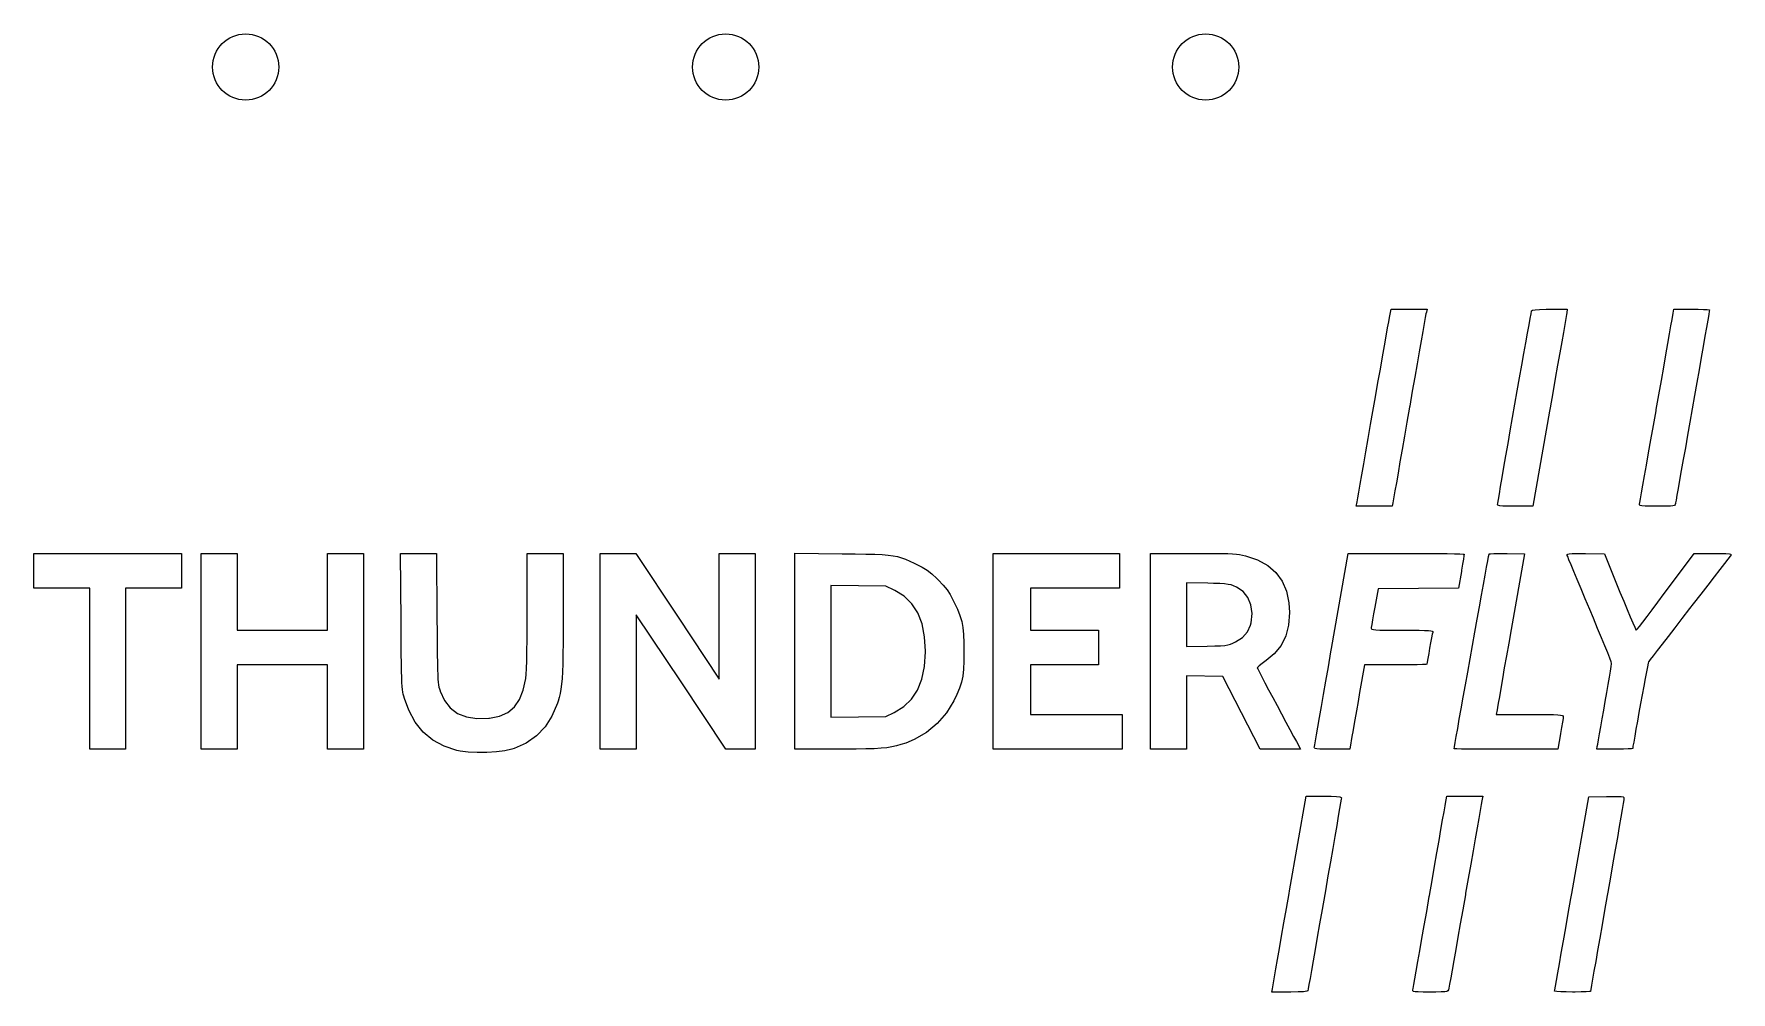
# Model space of a CAD drawing. Extents: x 4.34 to 6.85, y -4.82 to -4.25.
# Drawn here: x 6.4984 to 6.8519, y -4.8207 to -4.621 of the extents above; entities that cross this region are included whole.
import ezdxf

# ---------------------------------------------------------------- set-up
doc = ezdxf.new("R2010")
doc.units = 0
doc.header["$MEASUREMENT"] = 0
doc.layers.add('BLACK', color=7, linetype='CONTINUOUS')

msp = doc.modelspace()

# ---------------------------------------------------------------- linework, layer by layer
at = {"layer": 'BLACK', "linetype": 'CONTINUOUS'}
for p, q in [((6.78039, -4.68231), (6.78062, -4.68101)), ((6.78062, -4.68101), (6.78078, -4.68014)), ((6.78078, -4.68014), (6.78085, -4.67976)), ((6.78085, -4.67976), (6.78112, -4.67841)), ((6.78112, -4.67841), (6.78859, -4.67841)), ((6.78824, -4.68014), (6.78802, -4.68138)), ((6.78838, -4.67933), (6.78824, -4.68014)), ((6.78845, -4.67899), (6.78838, -4.67933)), ((6.78859, -4.67841), (6.78845, -4.67899)), ((6.80984, -4.68167), (6.81009, -4.68031)), ((6.81009, -4.68031), (6.81026, -4.67934)), ((6.81026, -4.67934), (6.81037, -4.67882)), ((6.81037, -4.67882), (6.81039, -4.67873)), ((6.81039, -4.67873), (6.81059, -4.67859)), ((6.81059, -4.67859), (6.81113, -4.6785)), ((6.81113, -4.6785), (6.81206, -4.67844)), ((6.81206, -4.67844), (6.81342, -4.67841)), ((6.81342, -4.67841), (6.81416, -4.67841)), ((6.81416, -4.67841), (6.81781, -4.67841)), ((6.8175, -4.68031), (6.81728, -4.68157)), ((6.81764, -4.67948), (6.8175, -4.68031)), ((6.8177, -4.67912), (6.81764, -4.67948)), ((6.81781, -4.67841), (6.8177, -4.67912)), ((6.83941, -4.68185), (6.83964, -4.68055)), ((6.83964, -4.68055), (6.83979, -4.67967)), ((6.83979, -4.67967), (6.83986, -4.67926)), ((6.83986, -4.67925), (6.84001, -4.67841)), ((6.83986, -4.67926), (6.83986, -4.67925)), ((6.84001, -4.67841), (6.84373, -4.67841)), ((6.84373, -4.67841), (6.84505, -4.67842)), ((6.84505, -4.67842), (6.84616, -4.67844)), ((6.84616, -4.67844), (6.84698, -4.67846)), ((6.84708, -4.68068), (6.84681, -4.6822)), ((6.84698, -4.67846), (6.8474, -4.6785)), ((6.84728, -4.67953), (6.84708, -4.68068)), ((6.8474, -4.67879), (6.84728, -4.67953)), ((6.8474, -4.6785), (6.84744, -4.67852)), ((6.84744, -4.67852), (6.8474, -4.67879)), ((6.77973, -4.68602), (6.78009, -4.684)), ((6.78009, -4.684), (6.78039, -4.68231)), ((6.78773, -4.68301), (6.78738, -4.68498)), ((6.78802, -4.68138), (6.78773, -4.68301)), ((6.80917, -4.68538), (6.80953, -4.68338)), ((6.80953, -4.68338), (6.80984, -4.68167)), ((6.817, -4.68322), (6.81665, -4.68521)), ((6.81728, -4.68157), (6.817, -4.68322)), ((6.83876, -4.68555), (6.83911, -4.68353)), ((6.83911, -4.68353), (6.83941, -4.68185)), ((6.84649, -4.68404), (6.84612, -4.68615)), ((6.84681, -4.6822), (6.84649, -4.68404)), ((6.77887, -4.69091), (6.77933, -4.68834)), ((6.77933, -4.68834), (6.77973, -4.68602)), ((6.78698, -4.68725), (6.78653, -4.68979)), ((6.78738, -4.68498), (6.78698, -4.68725)), ((6.80834, -4.69008), (6.80877, -4.68763)), ((6.80877, -4.68763), (6.80917, -4.68538)), ((6.81625, -4.68751), (6.8158, -4.69007)), ((6.81665, -4.68521), (6.81625, -4.68751)), ((6.8379, -4.69045), (6.83835, -4.68787)), ((6.83835, -4.68787), (6.83876, -4.68555)), ((6.84612, -4.68615), (6.84571, -4.68849)), ((6.77838, -4.6937), (6.77887, -4.69091)), ((6.78653, -4.68979), (6.78605, -4.69255)), ((6.80788, -4.69269), (6.80834, -4.69008)), ((6.8158, -4.69007), (6.81531, -4.69286)), ((6.83741, -4.69325), (6.8379, -4.69045)), ((6.84527, -4.69101), (6.84481, -4.69366)), ((6.84571, -4.68849), (6.84527, -4.69101)), ((6.77787, -4.69664), (6.77838, -4.6937)), ((6.78605, -4.69255), (6.78553, -4.6955)), ((6.80691, -4.69818), (6.8074, -4.6954)), ((6.8074, -4.6954), (6.80788, -4.69269)), ((6.81531, -4.69286), (6.81479, -4.69584)), ((6.83689, -4.69622), (6.83741, -4.69325)), ((6.84481, -4.69366), (6.84433, -4.6964)), ((6.77733, -4.69971), (6.77787, -4.69664)), ((6.78495, -4.69881), (6.78441, -4.70191)), ((6.78499, -4.69859), (6.78495, -4.69881)), ((6.78553, -4.6955), (6.78499, -4.69859)), ((6.80642, -4.70097), (6.80691, -4.69818)), ((6.81424, -4.69896), (6.81412, -4.69964)), ((6.81479, -4.69584), (6.81424, -4.69896)), ((6.83635, -4.69932), (6.83689, -4.69622)), ((6.84433, -4.6964), (6.84384, -4.69918)), ((6.77634, -4.70537), (6.77685, -4.70245)), ((6.77685, -4.70245), (6.77733, -4.69971)), ((6.78441, -4.70191), (6.78389, -4.70487)), ((6.80594, -4.70372), (6.80642, -4.70097)), ((6.81412, -4.69964), (6.81065, -4.71946)), ((6.83577, -4.70265), (6.83631, -4.69957)), ((6.83631, -4.69957), (6.83635, -4.69932)), ((6.84335, -4.70195), (6.84287, -4.70466)), ((6.84384, -4.69918), (6.84335, -4.70195)), ((6.77586, -4.70811), (6.77634, -4.70537)), ((6.78389, -4.70487), (6.7834, -4.70766)), ((6.80547, -4.70639), (6.80594, -4.70372)), ((6.83477, -4.70834), (6.83525, -4.70559)), ((6.83525, -4.70559), (6.83577, -4.70265)), ((6.84287, -4.70466), (6.84241, -4.70727)), ((6.77541, -4.71064), (6.77586, -4.70811)), ((6.7834, -4.70766), (6.78295, -4.71022)), ((6.80462, -4.7113), (6.80503, -4.70893)), ((6.80503, -4.70893), (6.80547, -4.70639)), ((6.83433, -4.71086), (6.83477, -4.70834)), ((6.84241, -4.70727), (6.84197, -4.70974)), ((6.77467, -4.71487), (6.77501, -4.7129)), ((6.77501, -4.7129), (6.77541, -4.71064)), ((6.78255, -4.71253), (6.7822, -4.71454)), ((6.78295, -4.71022), (6.78255, -4.71253)), ((6.80425, -4.71344), (6.80462, -4.7113)), ((6.83358, -4.71508), (6.83393, -4.71312)), ((6.83393, -4.71312), (6.83433, -4.71086)), ((6.84157, -4.712), (6.84121, -4.71403)), ((6.84197, -4.70974), (6.84157, -4.712)), ((6.77416, -4.71773), (6.77438, -4.71649)), ((6.77438, -4.71649), (6.77467, -4.71487)), ((6.7819, -4.71621), (6.78168, -4.71749)), ((6.7822, -4.71454), (6.7819, -4.71621)), ((6.80366, -4.71686), (6.80393, -4.71531)), ((6.80393, -4.71531), (6.80425, -4.71344)), ((6.83308, -4.7179), (6.8333, -4.71668)), ((6.8333, -4.71668), (6.83358, -4.71508)), ((6.84091, -4.71576), (6.84066, -4.71716)), ((6.84121, -4.71403), (6.84091, -4.71576)), ((6.7738, -4.71946), (6.77394, -4.71888)), ((6.7813, -4.71946), (6.7738, -4.71946)), ((6.77394, -4.71888), (6.77401, -4.71854)), ((6.77401, -4.71854), (6.77416, -4.71773)), ((6.78145, -4.71875), (6.7813, -4.71946)), ((6.78152, -4.71835), (6.78145, -4.71874)), ((6.78145, -4.71874), (6.78145, -4.71875)), ((6.78168, -4.71749), (6.78152, -4.71835)), ((6.80329, -4.71912), (6.80334, -4.71881)), ((6.80338, -4.71925), (6.80329, -4.71912)), ((6.80334, -4.71881), (6.80346, -4.71804)), ((6.80373, -4.71935), (6.80338, -4.71925)), ((6.80346, -4.71804), (6.80366, -4.71686)), ((6.8044, -4.71942), (6.80373, -4.71935)), ((6.80546, -4.71945), (6.8044, -4.71942)), ((6.80697, -4.71946), (6.80546, -4.71945)), ((6.81065, -4.71946), (6.80697, -4.71946)), ((6.83288, -4.71901), (6.83294, -4.71869)), ((6.83288, -4.71919), (6.83288, -4.71901)), ((6.83288, -4.71901), (6.83288, -4.71901)), ((6.83302, -4.71931), (6.83288, -4.71919)), ((6.83294, -4.71869), (6.83308, -4.7179)), ((6.83337, -4.71939), (6.83302, -4.71931)), ((6.83402, -4.71944), (6.83337, -4.71939)), ((6.83503, -4.71946), (6.83402, -4.71944)), ((6.83649, -4.71946), (6.83503, -4.71946)), ((6.83718, -4.71946), (6.83649, -4.71946)), ((6.83843, -4.71945), (6.83718, -4.71946)), ((6.83929, -4.71943), (6.83843, -4.71945)), ((6.83982, -4.71937), (6.83929, -4.71943)), ((6.84012, -4.71927), (6.83982, -4.71937)), ((6.84027, -4.71911), (6.84012, -4.71927)), ((6.84034, -4.71888), (6.84027, -4.71911)), ((6.84037, -4.71876), (6.84034, -4.71888)), ((6.84047, -4.71818), (6.84037, -4.71876)), ((6.84066, -4.71716), (6.84047, -4.71818)), ((6.49836, -4.7365), (6.49836, -4.72927)), ((6.49836, -4.72927), (6.52909, -4.72927)), ((6.52909, -4.72927), (6.52909, -4.7365)), ((6.53322, -4.77007), (6.53322, -4.72927)), ((6.53322, -4.72927), (6.54071, -4.72927)), ((6.54071, -4.72927), (6.54071, -4.74528)), ((6.55955, -4.74528), (6.55955, -4.72927)), ((6.55955, -4.72927), (6.56704, -4.72927)), ((6.56704, -4.72927), (6.56704, -4.77007)), ((6.57485, -4.74341), (6.57476, -4.72927)), ((6.57476, -4.72927), (6.58225, -4.72927)), ((6.58225, -4.72927), (6.58233, -4.74276)), ((6.60112, -4.74126), (6.60112, -4.72927)), ((6.60112, -4.72927), (6.60861, -4.72927)), ((6.60861, -4.72927), (6.60861, -4.74191)), ((6.61636, -4.77007), (6.61636, -4.72927)), ((6.61636, -4.72927), (6.62379, -4.72927)), ((6.62379, -4.72927), (6.63247, -4.74238)), ((6.64114, -4.74238), (6.64114, -4.72927)), ((6.64114, -4.72927), (6.64863, -4.72927)), ((6.64863, -4.72927), (6.64863, -4.77007)), ((6.65689, -4.73595), (6.65689, -4.72924)), ((6.65689, -4.72924), (6.66677, -4.72934)), ((6.66677, -4.72934), (6.66946, -4.72937)), ((6.66946, -4.72937), (6.6717, -4.72941)), ((6.6717, -4.72941), (6.67355, -4.72945)), ((6.67355, -4.72945), (6.67507, -4.72952)), ((6.67507, -4.72952), (6.67632, -4.72962)), ((6.67632, -4.72962), (6.67738, -4.72975)), ((6.67738, -4.72975), (6.67829, -4.72994)), ((6.67829, -4.72994), (6.67912, -4.73018)), ((6.67912, -4.73018), (6.67994, -4.73048)), ((6.67994, -4.73048), (6.68081, -4.73086)), ((6.69821, -4.77007), (6.69821, -4.72927)), ((6.69821, -4.72927), (6.72454, -4.72927)), ((6.72454, -4.72927), (6.72454, -4.7365)), ((6.731, -4.73542), (6.731, -4.72927)), ((6.731, -4.72927), (6.73986, -4.72927)), ((6.73986, -4.72927), (6.74229, -4.72928)), ((6.74229, -4.72928), (6.74426, -4.72929)), ((6.74426, -4.72929), (6.74584, -4.7293)), ((6.74584, -4.7293), (6.74709, -4.72933)), ((6.74709, -4.72933), (6.74809, -4.72938)), ((6.74809, -4.72938), (6.74889, -4.72945)), ((6.74889, -4.72945), (6.74956, -4.72954)), ((6.74956, -4.72954), (6.75016, -4.72965)), ((6.75016, -4.72965), (6.75075, -4.72979)), ((6.75075, -4.72979), (6.75077, -4.72979)), ((6.75077, -4.72979), (6.7533, -4.73064)), ((6.7533, -4.73064), (6.75542, -4.7318)), ((6.76871, -4.74909), (6.77218, -4.72928)), ((6.77218, -4.72928), (6.78425, -4.72927)), ((6.78425, -4.72927), (6.78669, -4.72928)), ((6.78669, -4.72928), (6.78897, -4.72929)), ((6.78897, -4.72929), (6.79103, -4.72931)), ((6.79103, -4.72931), (6.79282, -4.72933)), ((6.79282, -4.72933), (6.7943, -4.72936)), ((6.7943, -4.72936), (6.79541, -4.72939)), ((6.79541, -4.72939), (6.7961, -4.72943)), ((6.79618, -4.7305), (6.79601, -4.73153)), ((6.7961, -4.72943), (6.79633, -4.72947)), ((6.79629, -4.72978), (6.79618, -4.7305)), ((6.79633, -4.72947), (6.79629, -4.72978)), ((6.80125, -4.73085), (6.80142, -4.72993)), ((6.80142, -4.72993), (6.80151, -4.72946)), ((6.80151, -4.72946), (6.80153, -4.7294)), ((6.80153, -4.7294), (6.80183, -4.72936)), ((6.80183, -4.72936), (6.80254, -4.72933)), ((6.80254, -4.72933), (6.80358, -4.72931)), ((6.80358, -4.72931), (6.80484, -4.72932)), ((6.80484, -4.72932), (6.80527, -4.72933)), ((6.80527, -4.72933), (6.80887, -4.7294)), ((6.80887, -4.7294), (6.8061, -4.74515)), ((6.8178, -4.72954), (6.81791, -4.72942)), ((6.81782, -4.72972), (6.8178, -4.72954)), ((6.8179, -4.72994), (6.81782, -4.72972)), ((6.81817, -4.73061), (6.8179, -4.72994)), ((6.81791, -4.72942), (6.81823, -4.72935)), ((6.8186, -4.73166), (6.81817, -4.73061)), ((6.81823, -4.72935), (6.81883, -4.72931)), ((6.81883, -4.72931), (6.81977, -4.7293)), ((6.81977, -4.7293), (6.82113, -4.72932)), ((6.82113, -4.72932), (6.82163, -4.72933)), ((6.82163, -4.72933), (6.82557, -4.7294)), ((6.82557, -4.7294), (6.82879, -4.73734)), ((6.83829, -4.73729), (6.84422, -4.72929)), ((6.84422, -4.72929), (6.84817, -4.72928)), ((6.84817, -4.72928), (6.84976, -4.72929)), ((6.84976, -4.72929), (6.85088, -4.72932)), ((6.85127, -4.73046), (6.85054, -4.73141)), ((6.85088, -4.72932), (6.85158, -4.72938)), ((6.85175, -4.72983), (6.85127, -4.73046)), ((6.85158, -4.72938), (6.85191, -4.72947)), ((6.85194, -4.72958), (6.85175, -4.72983)), ((6.85191, -4.72947), (6.85194, -4.72958)), ((6.68081, -4.73086), (6.68178, -4.73132)), ((6.68178, -4.73132), (6.68218, -4.73151)), ((6.68218, -4.73151), (6.68344, -4.73216)), ((6.68344, -4.73216), (6.68445, -4.73279)), ((6.68445, -4.73279), (6.6854, -4.73355)), ((6.6854, -4.73355), (6.68647, -4.73454)), ((6.75542, -4.7318), (6.75712, -4.73327)), ((6.75712, -4.73327), (6.75842, -4.73505)), ((6.79575, -4.73308), (6.79517, -4.7365)), ((6.7958, -4.73277), (6.79575, -4.73308)), ((6.79601, -4.73153), (6.7958, -4.73277)), ((6.80034, -4.73577), (6.8007, -4.73381)), ((6.8007, -4.73381), (6.801, -4.73215)), ((6.801, -4.73215), (6.80125, -4.73085)), ((6.81918, -4.73306), (6.8186, -4.73166)), ((6.81988, -4.73473), (6.81918, -4.73306)), ((6.84842, -4.73416), (6.8471, -4.73588)), ((6.84958, -4.73266), (6.84842, -4.73416)), ((6.85054, -4.73141), (6.84958, -4.73266)), ((6.50998, -4.7365), (6.49836, -4.7365)), ((6.50998, -4.77007), (6.50998, -4.7365)), ((6.52909, -4.7365), (6.51747, -4.7365)), ((6.51747, -4.7365), (6.51747, -4.77007)), ((6.65689, -4.77007), (6.65689, -4.73595)), ((6.67013, -4.73603), (6.66438, -4.73595)), ((6.66438, -4.73595), (6.66438, -4.7634)), ((6.67587, -4.73612), (6.67013, -4.73603)), ((6.6776, -4.73694), (6.67587, -4.73612)), ((6.67769, -4.73698), (6.6776, -4.73694)), ((6.67966, -4.73819), (6.67769, -4.73698)), ((6.68647, -4.73454), (6.68673, -4.73481)), ((6.68673, -4.73481), (6.6878, -4.73592)), ((6.6878, -4.73592), (6.6886, -4.73688)), ((6.6886, -4.73688), (6.68925, -4.73787)), ((6.68925, -4.73787), (6.68988, -4.73906)), ((6.72454, -4.7365), (6.70595, -4.7365)), ((6.70595, -4.7365), (6.70595, -4.74528)), ((6.731, -4.77007), (6.731, -4.73542)), ((6.74294, -4.73551), (6.73848, -4.73542)), ((6.73848, -4.73542), (6.73848, -4.74869)), ((6.74408, -4.73554), (6.74294, -4.73551)), ((6.74544, -4.73558), (6.74408, -4.73554)), ((6.74643, -4.73564), (6.74544, -4.73558)), ((6.74718, -4.73573), (6.74643, -4.73564)), ((6.74777, -4.73586), (6.74718, -4.73573)), ((6.7483, -4.73604), (6.74777, -4.73586)), ((6.74887, -4.7363), (6.7483, -4.73604)), ((6.74891, -4.73631), (6.74887, -4.7363)), ((6.75028, -4.73723), (6.74891, -4.73631)), ((6.75129, -4.73849), (6.75028, -4.73723)), ((6.75842, -4.73505), (6.75931, -4.73715)), ((6.75931, -4.73715), (6.75981, -4.73958)), ((6.7784, -4.73663), (6.77769, -4.74051)), ((6.78679, -4.73656), (6.7784, -4.73663)), ((6.79517, -4.7365), (6.78679, -4.73656)), ((6.79994, -4.73798), (6.80034, -4.73577)), ((6.82068, -4.73665), (6.81988, -4.73473)), ((6.82156, -4.73875), (6.82068, -4.73665)), ((6.82879, -4.73734), (6.82957, -4.73924)), ((6.83671, -4.73941), (6.83801, -4.73766)), ((6.83801, -4.73766), (6.83829, -4.73729)), ((6.84563, -4.73777), (6.84407, -4.73979)), ((6.8471, -4.73588), (6.84563, -4.73777)), ((6.60112, -4.74183), (6.60112, -4.74126)), ((6.68126, -4.73976), (6.67966, -4.73819)), ((6.68251, -4.74169), (6.68126, -4.73976)), ((6.68988, -4.73906), (6.69003, -4.73936)), ((6.69003, -4.73936), (6.69074, -4.74089)), ((6.69074, -4.74089), (6.69127, -4.74222)), ((6.75192, -4.74002), (6.75129, -4.73849)), ((6.75215, -4.74179), (6.75192, -4.74002)), ((6.75981, -4.73958), (6.75992, -4.7416)), ((6.77769, -4.74051), (6.77744, -4.74189)), ((6.79904, -4.74298), (6.79951, -4.7404)), ((6.79951, -4.7404), (6.79994, -4.73798)), ((6.8225, -4.74098), (6.82156, -4.73875)), ((6.82325, -4.74278), (6.8225, -4.74098)), ((6.82957, -4.73924), (6.83029, -4.74097)), ((6.83029, -4.74097), (6.83093, -4.74249)), ((6.83444, -4.74243), (6.83551, -4.74102)), ((6.83551, -4.74102), (6.83671, -4.73941)), ((6.84331, -4.74076), (6.84171, -4.74284)), ((6.84407, -4.73979), (6.84331, -4.74076)), ((6.57486, -4.74504), (6.57485, -4.74341)), ((6.58233, -4.74276), (6.58235, -4.74575)), ((6.60109, -4.7473), (6.60111, -4.74468)), ((6.60111, -4.74468), (6.60112, -4.74183)), ((6.60861, -4.74191), (6.60861, -4.74515)), ((6.63318, -4.75606), (6.62385, -4.74205)), ((6.62385, -4.74205), (6.62385, -4.75606)), ((6.63247, -4.74238), (6.64114, -4.75548)), ((6.64114, -4.75548), (6.64114, -4.74238)), ((6.68339, -4.74398), (6.68251, -4.74169)), ((6.68392, -4.74664), (6.68339, -4.74398)), ((6.69127, -4.74222), (6.69165, -4.74346)), ((6.69165, -4.74346), (6.6919, -4.74474)), ((6.6919, -4.74474), (6.69204, -4.74619)), ((6.75119, -4.74564), (6.75183, -4.74423)), ((6.75183, -4.74423), (6.75195, -4.74372)), ((6.75195, -4.74372), (6.75215, -4.74179)), ((6.75973, -4.7442), (6.75915, -4.74648)), ((6.75992, -4.7416), (6.75973, -4.7442)), ((6.77698, -4.74469), (6.77697, -4.74483)), ((6.77697, -4.74483), (6.777, -4.74497)), ((6.77707, -4.74408), (6.77698, -4.74469)), ((6.777, -4.74497), (6.77713, -4.74508)), ((6.77723, -4.74311), (6.77707, -4.74408)), ((6.77744, -4.74189), (6.77723, -4.74311)), ((6.79856, -4.74568), (6.79904, -4.74298)), ((6.82414, -4.74491), (6.82325, -4.74278)), ((6.82494, -4.74685), (6.82414, -4.74491)), ((6.83093, -4.74249), (6.83146, -4.74373)), ((6.83146, -4.74373), (6.83186, -4.74464)), ((6.83186, -4.74464), (6.83212, -4.74517)), ((6.83238, -4.74508), (6.83284, -4.74451)), ((6.83284, -4.74451), (6.83354, -4.74361)), ((6.83354, -4.74361), (6.83444, -4.74243)), ((6.84019, -4.74479), (6.83881, -4.74659)), ((6.84171, -4.74284), (6.84019, -4.74479)), ((6.54071, -4.74528), (6.55955, -4.74528)), ((6.57488, -4.74786), (6.57486, -4.74504)), ((6.5749, -4.75023), (6.57488, -4.74786)), ((6.58235, -4.74575), (6.58237, -4.74827)), ((6.58237, -4.74827), (6.58239, -4.75037)), ((6.60106, -4.74964), (6.60109, -4.7473)), ((6.6086, -4.74792), (6.60857, -4.75028)), ((6.60861, -4.74515), (6.6086, -4.74792)), ((6.6841, -4.74967), (6.68392, -4.74664)), ((6.69204, -4.74619), (6.69211, -4.74793)), ((6.69211, -4.74793), (6.69212, -4.74967)), ((6.70595, -4.74528), (6.72015, -4.74528)), ((6.72015, -4.74528), (6.72015, -4.75251)), ((6.74559, -4.74852), (6.74646, -4.74845)), ((6.74646, -4.74845), (6.74711, -4.74835)), ((6.74711, -4.74835), (6.74764, -4.7482)), ((6.74764, -4.7482), (6.74816, -4.74798)), ((6.74816, -4.74798), (6.74867, -4.74773)), ((6.74867, -4.74773), (6.75015, -4.74679)), ((6.75015, -4.74679), (6.75119, -4.74564)), ((6.75818, -4.74846), (6.75678, -4.75019)), ((6.75915, -4.74648), (6.75818, -4.74846)), ((6.77713, -4.74508), (6.77743, -4.74516)), ((6.77743, -4.74516), (6.77794, -4.74521)), ((6.77794, -4.74521), (6.77874, -4.74525)), ((6.77874, -4.74525), (6.77988, -4.74527)), ((6.77988, -4.74527), (6.78141, -4.74528)), ((6.78141, -4.74528), (6.78341, -4.74528)), ((6.78341, -4.74528), (6.78343, -4.74528)), ((6.78343, -4.74528), (6.78542, -4.74528)), ((6.78542, -4.74528), (6.78696, -4.74529)), ((6.78696, -4.74529), (6.78809, -4.74531)), ((6.78809, -4.74531), (6.78889, -4.74535)), ((6.78889, -4.74535), (6.78939, -4.7454)), ((6.78935, -4.74789), (6.78914, -4.74902)), ((6.78953, -4.74688), (6.78935, -4.74789)), ((6.78939, -4.7454), (6.78967, -4.74548)), ((6.78968, -4.74612), (6.78953, -4.74688)), ((6.78967, -4.74548), (6.78978, -4.74558)), ((6.78977, -4.74573), (6.78968, -4.74612)), ((6.78978, -4.74558), (6.78977, -4.74572)), ((6.78977, -4.74572), (6.78977, -4.74573)), ((6.79756, -4.75123), (6.79806, -4.74844)), ((6.79806, -4.74844), (6.79856, -4.74568)), ((6.80561, -4.74797), (6.80514, -4.75065)), ((6.8061, -4.74515), (6.80561, -4.74797)), ((6.82565, -4.74857), (6.82494, -4.74685)), ((6.83212, -4.74517), (6.83219, -4.74528)), ((6.83219, -4.74528), (6.83238, -4.74508)), ((6.83757, -4.74818), (6.83652, -4.74954)), ((6.83881, -4.74659), (6.83757, -4.74818)), ((6.57492, -4.7522), (6.5749, -4.75023)), ((6.58239, -4.75037), (6.58242, -4.75209)), ((6.60097, -4.75328), (6.60102, -4.75165)), ((6.60102, -4.75165), (6.60106, -4.74964)), ((6.60857, -4.75028), (6.60853, -4.75227)), ((6.6839, -4.75282), (6.6841, -4.74981)), ((6.6841, -4.74981), (6.6841, -4.74967)), ((6.6921, -4.75175), (6.69202, -4.75343)), ((6.69212, -4.74967), (6.6921, -4.75175)), ((6.73848, -4.74869), (6.74281, -4.7486)), ((6.74281, -4.7486), (6.74441, -4.74856)), ((6.74441, -4.74856), (6.74559, -4.74852)), ((6.75507, -4.75161), (6.75424, -4.75221)), ((6.75678, -4.75019), (6.75507, -4.75161)), ((6.76804, -4.75292), (6.76858, -4.7498)), ((6.76858, -4.7498), (6.76871, -4.74909)), ((6.78863, -4.75194), (6.78858, -4.75235)), ((6.78876, -4.75117), (6.78863, -4.75194)), ((6.78894, -4.75015), (6.78876, -4.75117)), ((6.78914, -4.74902), (6.78894, -4.75015)), ((6.79707, -4.75399), (6.79756, -4.75123)), ((6.80514, -4.75065), (6.8047, -4.75315)), ((6.82623, -4.75001), (6.82565, -4.74857)), ((6.82667, -4.75112), (6.82623, -4.75001)), ((6.82695, -4.75186), (6.82667, -4.75112)), ((6.82705, -4.75217), (6.82695, -4.75186)), ((6.83473, -4.75189), (6.83466, -4.75217)), ((6.83478, -4.75182), (6.83473, -4.75189)), ((6.8351, -4.7514), (6.83478, -4.75182)), ((6.83569, -4.75063), (6.8351, -4.7514)), ((6.83652, -4.74954), (6.83569, -4.75063)), ((6.55955, -4.75251), (6.54071, -4.75251)), ((6.54071, -4.75251), (6.54071, -4.77007)), ((6.55955, -4.77007), (6.55955, -4.75251)), ((6.57495, -4.75381), (6.57492, -4.7522)), ((6.57498, -4.75512), (6.57495, -4.75381)), ((6.57502, -4.75616), (6.57498, -4.75512)), ((6.58242, -4.75209), (6.58245, -4.75348)), ((6.58245, -4.75348), (6.58248, -4.75459)), ((6.58248, -4.75459), (6.58253, -4.75546)), ((6.58253, -4.75546), (6.58259, -4.75614)), ((6.60032, -4.75775), (6.60083, -4.75536)), ((6.60083, -4.75536), (6.60085, -4.75525)), ((6.60085, -4.75525), (6.60091, -4.7545)), ((6.60091, -4.7545), (6.60097, -4.75328)), ((6.60839, -4.75534), (6.60829, -4.75653)), ((6.60847, -4.75394), (6.60839, -4.75534)), ((6.60853, -4.75227), (6.60847, -4.75394)), ((6.68246, -4.75774), (6.68336, -4.75547)), ((6.68336, -4.75547), (6.6839, -4.75282)), ((6.69186, -4.75485), (6.69159, -4.75612)), ((6.69202, -4.75343), (6.69186, -4.75485)), ((6.72015, -4.75251), (6.70595, -4.75251)), ((6.70595, -4.75251), (6.70595, -4.76284)), ((6.74602, -4.75496), (6.73848, -4.75482)), ((6.73848, -4.75482), (6.73848, -4.77007)), ((6.74993, -4.76251), (6.74602, -4.75496)), ((6.75325, -4.75303), (6.75322, -4.75309)), ((6.75322, -4.75309), (6.75333, -4.75335)), ((6.75361, -4.75271), (6.75325, -4.75303)), ((6.75333, -4.75335), (6.75366, -4.754)), ((6.75424, -4.75221), (6.75361, -4.75271)), ((6.75366, -4.754), (6.75416, -4.75498)), ((6.75416, -4.75498), (6.75482, -4.75624)), ((6.76752, -4.75588), (6.76804, -4.75292)), ((6.77554, -4.75251), (6.77454, -4.75826)), ((6.78206, -4.75251), (6.77554, -4.75251)), ((6.78355, -4.75251), (6.78206, -4.75251)), ((6.78518, -4.75249), (6.78355, -4.75251)), ((6.78656, -4.75247), (6.78518, -4.75249)), ((6.78763, -4.75244), (6.78656, -4.75247)), ((6.78833, -4.75241), (6.78763, -4.75244)), ((6.78858, -4.75237), (6.78833, -4.75241)), ((6.78858, -4.75235), (6.78858, -4.75237)), ((6.79659, -4.75667), (6.79707, -4.75399)), ((6.8043, -4.75544), (6.80395, -4.75745)), ((6.8047, -4.75315), (6.8043, -4.75544)), ((6.82633, -4.75659), (6.82659, -4.75506)), ((6.82659, -4.75506), (6.8268, -4.75378)), ((6.8268, -4.75378), (6.82695, -4.75283)), ((6.82695, -4.75283), (6.82704, -4.75228)), ((6.82704, -4.75228), (6.82705, -4.75217)), ((6.83404, -4.75537), (6.83374, -4.75697)), ((6.8343, -4.75398), (6.83404, -4.75537)), ((6.83451, -4.75289), (6.8343, -4.75398)), ((6.83466, -4.75217), (6.83451, -4.75289)), ((6.57507, -4.75699), (6.57502, -4.75616)), ((6.57513, -4.75765), (6.57507, -4.75699)), ((6.5752, -4.75818), (6.57513, -4.75765)), ((6.57529, -4.75863), (6.5752, -4.75818)), ((6.5754, -4.75905), (6.57529, -4.75863)), ((6.57553, -4.75948), (6.5754, -4.75905)), ((6.58259, -4.75614), (6.58266, -4.75668)), ((6.58266, -4.75668), (6.58274, -4.75712)), ((6.58274, -4.75712), (6.58285, -4.75751)), ((6.58285, -4.75751), (6.58297, -4.7579)), ((6.58297, -4.7579), (6.58299, -4.75796)), ((6.58299, -4.75796), (6.58388, -4.75992)), ((6.59953, -4.75971), (6.60032, -4.75775)), ((6.60799, -4.75844), (6.60779, -4.75927)), ((6.60815, -4.75754), (6.60799, -4.75844)), ((6.60829, -4.75653), (6.60815, -4.75754)), ((6.62385, -4.75606), (6.62385, -4.77007)), ((6.64252, -4.77007), (6.63318, -4.75606)), ((6.6812, -4.75965), (6.68246, -4.75774)), ((6.69062, -4.7587), (6.69, -4.76)), ((6.69118, -4.75736), (6.69062, -4.7587)), ((6.69159, -4.75612), (6.69118, -4.75736)), ((6.75482, -4.75624), (6.75559, -4.7577)), ((6.75559, -4.7577), (6.75644, -4.75931)), ((6.76658, -4.76121), (6.76703, -4.75866)), ((6.76703, -4.75866), (6.76752, -4.75588)), ((6.77454, -4.75826), (6.77422, -4.76015)), ((6.79614, -4.75924), (6.79659, -4.75667)), ((6.80395, -4.75745), (6.80366, -4.75914)), ((6.82573, -4.7601), (6.82604, -4.75829)), ((6.82604, -4.75829), (6.82633, -4.75659)), ((6.83342, -4.75874), (6.83308, -4.76058)), ((6.83374, -4.75697), (6.83342, -4.75874)), ((6.57644, -4.76195), (6.57553, -4.75948)), ((6.57779, -4.76442), (6.57644, -4.76195)), ((6.58388, -4.75992), (6.58508, -4.76147)), ((6.58508, -4.76147), (6.58661, -4.76262)), ((6.58661, -4.76262), (6.58846, -4.76336)), ((6.59535, -4.7632), (6.59706, -4.76242)), ((6.59706, -4.76242), (6.59845, -4.76127)), ((6.59845, -4.76127), (6.59953, -4.75971)), ((6.60741, -4.76051), (6.60629, -4.76316)), ((6.60755, -4.76008), (6.60741, -4.76051)), ((6.60779, -4.75927), (6.60755, -4.76008)), ((6.67587, -4.76323), (6.6776, -4.76241)), ((6.6776, -4.76241), (6.67958, -4.76121)), ((6.67958, -4.76121), (6.6812, -4.75965)), ((6.68848, -4.76252), (6.68657, -4.76473)), ((6.69, -4.76), (6.68848, -4.76252)), ((6.75385, -4.77006), (6.74993, -4.76251)), ((6.75644, -4.75931), (6.75734, -4.761)), ((6.75734, -4.761), (6.75826, -4.76272)), ((6.76618, -4.7635), (6.76658, -4.76121)), ((6.77388, -4.76209), (6.77356, -4.76394)), ((6.77422, -4.76015), (6.77388, -4.76209)), ((6.79532, -4.76384), (6.79571, -4.76165)), ((6.79571, -4.76165), (6.79614, -4.75924)), ((6.80318, -4.76187), (6.80303, -4.76284)), ((6.80319, -4.76186), (6.80318, -4.76187)), ((6.80327, -4.76139), (6.80319, -4.76186)), ((6.80342, -4.76047), (6.80327, -4.76139)), ((6.80366, -4.75914), (6.80342, -4.76047)), ((6.82511, -4.76374), (6.82542, -4.76194)), ((6.82542, -4.76194), (6.82573, -4.7601)), ((6.83274, -4.76244), (6.83242, -4.76424)), ((6.83308, -4.76058), (6.83274, -4.76244)), ((6.57946, -4.76649), (6.57779, -4.76442)), ((6.58846, -4.76336), (6.59063, -4.76371)), ((6.59063, -4.76371), (6.59312, -4.76364)), ((6.59312, -4.76364), (6.5933, -4.76362)), ((6.5933, -4.76362), (6.59535, -4.7632)), ((6.60484, -4.76542), (6.60304, -4.76729)), ((6.60629, -4.76316), (6.60484, -4.76542)), ((6.66438, -4.7634), (6.67013, -4.76331)), ((6.67013, -4.76331), (6.67587, -4.76323)), ((6.68657, -4.76473), (6.6843, -4.7666)), ((6.70595, -4.76284), (6.72506, -4.76284)), ((6.72506, -4.76284), (6.72506, -4.77007)), ((6.75826, -4.76272), (6.75917, -4.76441)), ((6.75917, -4.76441), (6.76002, -4.76599)), ((6.76002, -4.76599), (6.7608, -4.76742)), ((6.76555, -4.7671), (6.76584, -4.76547)), ((6.76584, -4.76547), (6.76618, -4.7635)), ((6.77327, -4.76557), (6.77305, -4.76685)), ((6.77356, -4.76394), (6.77327, -4.76557)), ((6.7947, -4.76741), (6.79498, -4.76578)), ((6.79498, -4.76578), (6.79532, -4.76384)), ((6.80303, -4.76284), (6.81, -4.76284)), ((6.81, -4.76284), (6.81209, -4.76284)), ((6.81209, -4.76284), (6.81372, -4.76285)), ((6.81372, -4.76285), (6.81495, -4.76287)), ((6.81495, -4.76287), (6.81582, -4.76291)), ((6.81582, -4.76291), (6.81641, -4.76296)), ((6.81641, -4.76296), (6.81676, -4.76303)), ((6.81664, -4.76555), (6.81643, -4.7668)), ((6.81682, -4.76447), (6.81664, -4.76555)), ((6.81676, -4.76303), (6.81693, -4.76313)), ((6.81693, -4.76367), (6.81682, -4.76447)), ((6.81693, -4.76313), (6.81698, -4.76325)), ((6.81698, -4.76326), (6.81693, -4.76367)), ((6.81698, -4.76325), (6.81698, -4.76326)), ((6.82455, -4.7669), (6.82481, -4.76542)), ((6.82481, -4.76542), (6.82511, -4.76374)), ((6.83212, -4.76592), (6.83186, -4.76739)), ((6.83242, -4.76424), (6.83212, -4.76592)), ((6.58146, -4.76816), (6.57946, -4.76649)), ((6.5838, -4.76945), (6.58146, -4.76816)), ((6.58648, -4.77036), (6.5838, -4.76945)), ((6.60088, -4.76879), (6.59838, -4.76992)), ((6.60304, -4.76729), (6.60088, -4.76879)), ((6.6771, -4.7696), (6.67605, -4.76976)), ((6.67806, -4.76939), (6.6771, -4.7696)), ((6.679, -4.76912), (6.67806, -4.76939)), ((6.67998, -4.7688), (6.679, -4.76912)), ((6.68172, -4.76808), (6.67998, -4.7688)), ((6.6843, -4.7666), (6.68172, -4.76808)), ((6.7608, -4.76742), (6.76137, -4.76846)), ((6.76137, -4.76846), (6.76226, -4.77007)), ((6.7651, -4.76963), (6.76513, -4.76949)), ((6.76512, -4.76981), (6.7651, -4.76963)), ((6.76513, -4.76949), (6.76519, -4.76915)), ((6.76519, -4.76915), (6.76533, -4.76834)), ((6.76533, -4.76834), (6.76555, -4.7671)), ((6.77302, -4.76704), (6.77249, -4.77007)), ((6.77305, -4.76685), (6.77302, -4.76704)), ((6.79426, -4.77), (6.79433, -4.76957)), ((6.79433, -4.76957), (6.79448, -4.76869)), ((6.79448, -4.76869), (6.7947, -4.76741)), ((6.81641, -4.76688), (6.81585, -4.77007)), ((6.81643, -4.7668), (6.81641, -4.76688)), ((6.82394, -4.77007), (6.82407, -4.76949)), ((6.82407, -4.76949), (6.82417, -4.76901)), ((6.82417, -4.76901), (6.82433, -4.76813)), ((6.82433, -4.76813), (6.82455, -4.7669)), ((6.8315, -4.76945), (6.83144, -4.7699)), ((6.83165, -4.76859), (6.8315, -4.76945)), ((6.83186, -4.76739), (6.83165, -4.76859)), ((6.51747, -4.77007), (6.50998, -4.77007)), ((6.54071, -4.77007), (6.53322, -4.77007)), ((6.56704, -4.77007), (6.55955, -4.77007)), ((6.58716, -4.77051), (6.58648, -4.77036)), ((6.58882, -4.77071), (6.58716, -4.77051)), ((6.59073, -4.77079), (6.58882, -4.77071)), ((6.59275, -4.77077), (6.59073, -4.77079)), ((6.59471, -4.77064), (6.59275, -4.77077)), ((6.59648, -4.77041), (6.59471, -4.77064)), ((6.5979, -4.77008), (6.59648, -4.77041)), ((6.59838, -4.76992), (6.5979, -4.77008)), ((6.62385, -4.77007), (6.61636, -4.77007)), ((6.64863, -4.77007), (6.64252, -4.77007)), ((6.66578, -4.77007), (6.65689, -4.77007)), ((6.66716, -4.77007), (6.66578, -4.77007)), ((6.66964, -4.77006), (6.66716, -4.77007)), ((6.67171, -4.77002), (6.66964, -4.77006)), ((6.67342, -4.76997), (6.67171, -4.77002)), ((6.67485, -4.76988), (6.67342, -4.76997)), ((6.67605, -4.76976), (6.67485, -4.76988)), ((6.72506, -4.77007), (6.69821, -4.77007)), ((6.73848, -4.77007), (6.731, -4.77007)), ((6.75806, -4.77006), (6.75385, -4.77006)), ((6.76226, -4.77007), (6.75806, -4.77006)), ((6.76527, -4.76994), (6.76512, -4.76981)), ((6.76563, -4.77001), (6.76527, -4.76994)), ((6.76628, -4.77005), (6.76563, -4.77001)), ((6.7673, -4.77007), (6.76628, -4.77005)), ((6.76875, -4.77007), (6.7673, -4.77007)), ((6.77249, -4.77007), (6.76875, -4.77007)), ((6.79433, -4.77001), (6.79426, -4.77)), ((6.79482, -4.77003), (6.79433, -4.77001)), ((6.79575, -4.77004), (6.79482, -4.77003)), ((6.79706, -4.77005), (6.79575, -4.77004)), ((6.7987, -4.77006), (6.79706, -4.77005)), ((6.80061, -4.77006), (6.7987, -4.77006)), ((6.80275, -4.77007), (6.80061, -4.77006)), ((6.80505, -4.77007), (6.80275, -4.77007)), ((6.81585, -4.77007), (6.80505, -4.77007)), ((6.82769, -4.77007), (6.82394, -4.77007)), ((6.82827, -4.77007), (6.82769, -4.77007)), ((6.82952, -4.77005), (6.82827, -4.77007)), ((6.83052, -4.77002), (6.82952, -4.77005)), ((6.83119, -4.76998), (6.83052, -4.77002)), ((6.83144, -4.76994), (6.83119, -4.76998)), ((6.83144, -4.7699), (6.83144, -4.76994)), ((6.75995, -4.79957), (6.7634, -4.77988)), ((6.7634, -4.77988), (6.76708, -4.77988)), ((6.76708, -4.77988), (6.76864, -4.77989)), ((6.76864, -4.77989), (6.76974, -4.77994)), ((6.76974, -4.77994), (6.77042, -4.78001)), ((6.77042, -4.78001), (6.77073, -4.78013)), ((6.77076, -4.78019), (6.77072, -4.78049)), ((6.77073, -4.78013), (6.77076, -4.78019)), ((6.7926, -4.78059), (6.79275, -4.77988)), ((6.79275, -4.77988), (6.80025, -4.77988)), ((6.80025, -4.77988), (6.80011, -4.78046)), ((6.81874, -4.80015), (6.82229, -4.78001)), ((6.82229, -4.78001), (6.82596, -4.77994)), ((6.82596, -4.77994), (6.82741, -4.77991)), ((6.82741, -4.77991), (6.82842, -4.77992)), ((6.82842, -4.77992), (6.82907, -4.77995)), ((6.82907, -4.77995), (6.82943, -4.78003)), ((6.82943, -4.78003), (6.8296, -4.78015)), ((6.82963, -4.78031), (6.82958, -4.78063)), ((6.8296, -4.78015), (6.82963, -4.78031)), ((6.77039, -4.78245), (6.77011, -4.78404)), ((6.77059, -4.78126), (6.77039, -4.78245)), ((6.77072, -4.78049), (6.77059, -4.78126)), ((6.79185, -4.7848), (6.79215, -4.78314)), ((6.79215, -4.78314), (6.79238, -4.78185)), ((6.79238, -4.78185), (6.79253, -4.78099)), ((6.79253, -4.78099), (6.7926, -4.7806)), ((6.7926, -4.7806), (6.7926, -4.78059)), ((6.79967, -4.78285), (6.79939, -4.78448)), ((6.7999, -4.78161), (6.79967, -4.78285)), ((6.80004, -4.7808), (6.7999, -4.78161)), ((6.80011, -4.78046), (6.80004, -4.7808)), ((6.82925, -4.78264), (6.82898, -4.78425)), ((6.82946, -4.78142), (6.82925, -4.78264)), ((6.82958, -4.78063), (6.82946, -4.78142)), ((6.76978, -4.78598), (6.76939, -4.78823)), ((6.77011, -4.78404), (6.76978, -4.78598)), ((6.7911, -4.78912), (6.7915, -4.78681)), ((6.7915, -4.78681), (6.79185, -4.7848)), ((6.79904, -4.78645), (6.79863, -4.78873)), ((6.79939, -4.78448), (6.79904, -4.78645)), ((6.82865, -4.78621), (6.82826, -4.78847)), ((6.82898, -4.78425), (6.82865, -4.78621)), ((6.76895, -4.79075), (6.76847, -4.79351)), ((6.76939, -4.78823), (6.76895, -4.79075)), ((6.79065, -4.79169), (6.7911, -4.78912)), ((6.79863, -4.78873), (6.79819, -4.79127)), ((6.82826, -4.78847), (6.82782, -4.79101)), ((6.76847, -4.79351), (6.76795, -4.79646)), ((6.78964, -4.79744), (6.79016, -4.79447)), ((6.79016, -4.79447), (6.79065, -4.79169)), ((6.7977, -4.79403), (6.79718, -4.79698)), ((6.79819, -4.79127), (6.7977, -4.79403)), ((6.82733, -4.79378), (6.82682, -4.79673)), ((6.82782, -4.79101), (6.82733, -4.79378)), ((6.76795, -4.79646), (6.76741, -4.79956)), ((6.7891, -4.80054), (6.78964, -4.79744)), ((6.79718, -4.79698), (6.79664, -4.80008)), ((6.82682, -4.79673), (6.82627, -4.79984)), ((6.75931, -4.80326), (6.75985, -4.80015)), ((6.75985, -4.80015), (6.75995, -4.79957)), ((6.76727, -4.80034), (6.76672, -4.80347)), ((6.76741, -4.79956), (6.76727, -4.80034)), ((6.78852, -4.80386), (6.78905, -4.80078)), ((6.78905, -4.80078), (6.7891, -4.80054)), ((6.79658, -4.80041), (6.79604, -4.80351)), ((6.79664, -4.80008), (6.79658, -4.80041)), ((6.81801, -4.80432), (6.81856, -4.8012)), ((6.81856, -4.8012), (6.81874, -4.80015)), ((6.82614, -4.80057), (6.82559, -4.8037)), ((6.82627, -4.79984), (6.82614, -4.80057)), ((6.75878, -4.80623), (6.75931, -4.80326)), ((6.76672, -4.80347), (6.7662, -4.80646)), ((6.788, -4.8068), (6.78852, -4.80386)), ((6.79604, -4.80351), (6.79552, -4.80647)), ((6.81749, -4.80727), (6.81801, -4.80432)), ((6.82559, -4.8037), (6.82507, -4.80668)), ((6.7583, -4.80902), (6.75878, -4.80623)), ((6.7662, -4.80646), (6.76571, -4.80926)), ((6.78752, -4.80955), (6.788, -4.8068)), ((6.79552, -4.80647), (6.79503, -4.80925)), ((6.81701, -4.81002), (6.81749, -4.80727)), ((6.82507, -4.80668), (6.82458, -4.80948)), ((6.75744, -4.81388), (6.75785, -4.81158)), ((6.75785, -4.81158), (6.7583, -4.80902)), ((6.76526, -4.81184), (6.76486, -4.81415)), ((6.76571, -4.80926), (6.76526, -4.81184)), ((6.78668, -4.81434), (6.78708, -4.81208)), ((6.78708, -4.81208), (6.78752, -4.80955)), ((6.79458, -4.8118), (6.79417, -4.8141)), ((6.79503, -4.80925), (6.79458, -4.8118)), ((6.81657, -4.81254), (6.81701, -4.81002)), ((6.82413, -4.81204), (6.82373, -4.81434)), ((6.82458, -4.80948), (6.82413, -4.81204)), ((6.75709, -4.81587), (6.75744, -4.81388)), ((6.76486, -4.81415), (6.76451, -4.81616)), ((6.78633, -4.81629), (6.78668, -4.81434)), ((6.79417, -4.8141), (6.79382, -4.81609)), ((6.81584, -4.8167), (6.81617, -4.81478)), ((6.81617, -4.81478), (6.81657, -4.81254)), ((6.82373, -4.81434), (6.82338, -4.81634)), ((6.75644, -4.8196), (6.75658, -4.81877)), ((6.75658, -4.81877), (6.7568, -4.81751)), ((6.7568, -4.81751), (6.75709, -4.81587)), ((6.764, -4.81912), (6.76386, -4.81999)), ((6.76422, -4.81783), (6.764, -4.81912)), ((6.76451, -4.81616), (6.76422, -4.81783)), ((6.78569, -4.8199), (6.78583, -4.81911)), ((6.78583, -4.81911), (6.78605, -4.81789)), ((6.78605, -4.81789), (6.78633, -4.81629)), ((6.7933, -4.819), (6.79314, -4.81984)), ((6.79352, -4.81773), (6.7933, -4.819)), ((6.79382, -4.81609), (6.79352, -4.81773)), ((6.81536, -4.81945), (6.81556, -4.81828)), ((6.81556, -4.81828), (6.81584, -4.8167)), ((6.82309, -4.818), (6.82287, -4.81927)), ((6.82338, -4.81634), (6.82309, -4.818)), ((6.75624, -4.82068), (6.75637, -4.81997)), ((6.76001, -4.82068), (6.75624, -4.82068)), ((6.75637, -4.81997), (6.75644, -4.8196)), ((6.76025, -4.82068), (6.76001, -4.82068)), ((6.76172, -4.82065), (6.76025, -4.82068)), ((6.76283, -4.8206), (6.76172, -4.82065)), ((6.76354, -4.82052), (6.76283, -4.8206)), ((6.76379, -4.82042), (6.76354, -4.82052)), ((6.76386, -4.81999), (6.76379, -4.8204)), ((6.76379, -4.8204), (6.76379, -4.82042)), ((6.78563, -4.82022), (6.78569, -4.8199)), ((6.78563, -4.8204), (6.78563, -4.82022)), ((6.78577, -4.82053), (6.78563, -4.8204)), ((6.78612, -4.82061), (6.78577, -4.82053)), ((6.78676, -4.82065), (6.78612, -4.82061)), ((6.78778, -4.82067), (6.78676, -4.82065)), ((6.78923, -4.82068), (6.78778, -4.82067)), ((6.79043, -4.82067), (6.78923, -4.82068)), ((6.79154, -4.82065), (6.79043, -4.82067)), ((6.79228, -4.82061), (6.79154, -4.82065)), ((6.79273, -4.82053), (6.79228, -4.82061)), ((6.79296, -4.8204), (6.79273, -4.82053)), ((6.79306, -4.82022), (6.79296, -4.8204)), ((6.79307, -4.82021), (6.79306, -4.82022)), ((6.79314, -4.81984), (6.79307, -4.82021)), ((6.81518, -4.82048), (6.81523, -4.8202)), ((6.81523, -4.82051), (6.81518, -4.82048)), ((6.81523, -4.8202), (6.81536, -4.81945)), ((6.81566, -4.82058), (6.81523, -4.82051)), ((6.81648, -4.82063), (6.81566, -4.82058)), ((6.81759, -4.82066), (6.81648, -4.82063)), ((6.81891, -4.82068), (6.81759, -4.82066)), ((6.81949, -4.82067), (6.81891, -4.82068)), ((6.82074, -4.82066), (6.81949, -4.82067)), ((6.82175, -4.82063), (6.82074, -4.82066)), ((6.82241, -4.82058), (6.82175, -4.82063)), ((6.82266, -4.82053), (6.82241, -4.82058)), ((6.82272, -4.82012), (6.82266, -4.82051)), ((6.82266, -4.82051), (6.82266, -4.82053)), ((6.82287, -4.81927), (6.82272, -4.82012))]:
    msp.add_line(p, q, dxfattribs=at)
at = {"layer": 'BLACK'}
for centre in [(6.54247, -4.62793), (6.54247, -4.62793), (6.64247, -4.62793), (6.64247, -4.62793), (6.74247, -4.62793), (6.74247, -4.62793)]:
    msp.add_circle(centre, 0.00689, dxfattribs=at)

doc.saveas('drawing.dxf')
